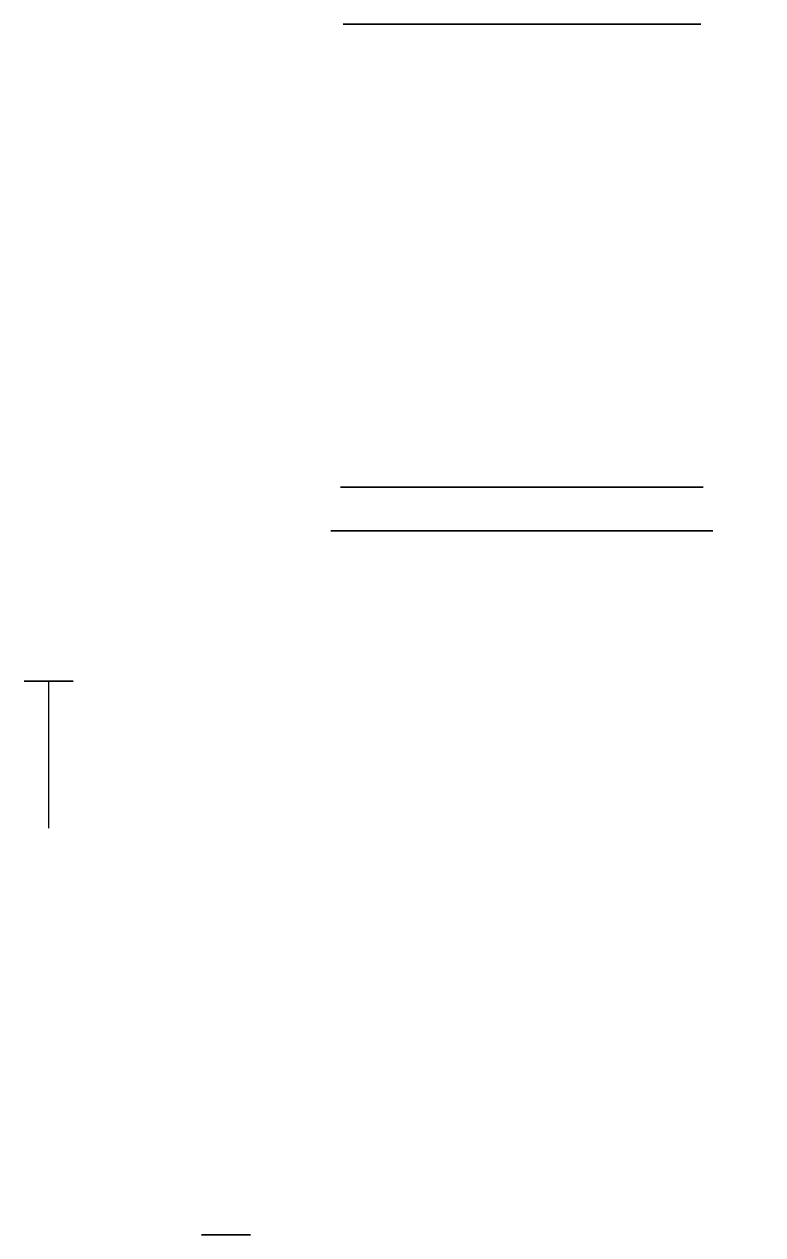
# Model space of a CAD drawing. Header units: millimetres. Extents: x -97 to 2443, y -1109 to 125.
# Drawn here: x 1412.63 to 1442.77, y -739.71 to -690.29 of the extents above; entities that cross this region are included whole.
import ezdxf

# ---------------------------------------------------------------- set-up
doc = ezdxf.new("R2010")
doc.units = ezdxf.units.MM
doc.header["$MEASUREMENT"] = 0
doc.layers.add('_acrylic', color=161, linetype='Continuous')
doc.layers.add('_motor', color=65, linetype='Continuous')

# ---------------------------------------------------------------- blocks, each defined once
blk = doc.blocks.new('motor geared small')
blk.add_circle((0, 0, 18.9), 7.4)

msp = doc.modelspace()

# ---------------------------------------------------------------- linework, layer by layer
at = {"layer": '_acrylic', "elevation": 50.024}
msp.add_lwpolyline([(1413.627, -723.115), (1413.627, -717.115)], dxfattribs=at)
at = {"layer": '_acrylic', "extrusion": (2.22045e-16, -1, 4.93038e-32)}
msp.add_circle((1432.94, 50.024, 690.29), 7.3, dxfattribs=at)
at = {"layer": '_acrylic', "extrusion": (0, -1, 2.22045e-16)}
for centre, radius in [((1432.94, 50.024, 710.97), 7.8), ((1413.627, 50.024, 717.115), 1), ((1420.859, 17.147, 739.715), 1)]:
    msp.add_circle(centre, radius, dxfattribs=at)

# ---------------------------------------------------------------- block references
at = {"layer": '_motor', "extrusion": (-1.70076e-16, -1, 3.87736e-16), "rotation": 115}
msp.add_blockref('motor geared small', (1432.94, 50.024, 690.29), dxfattribs=at)

doc.saveas('drawing.dxf')
